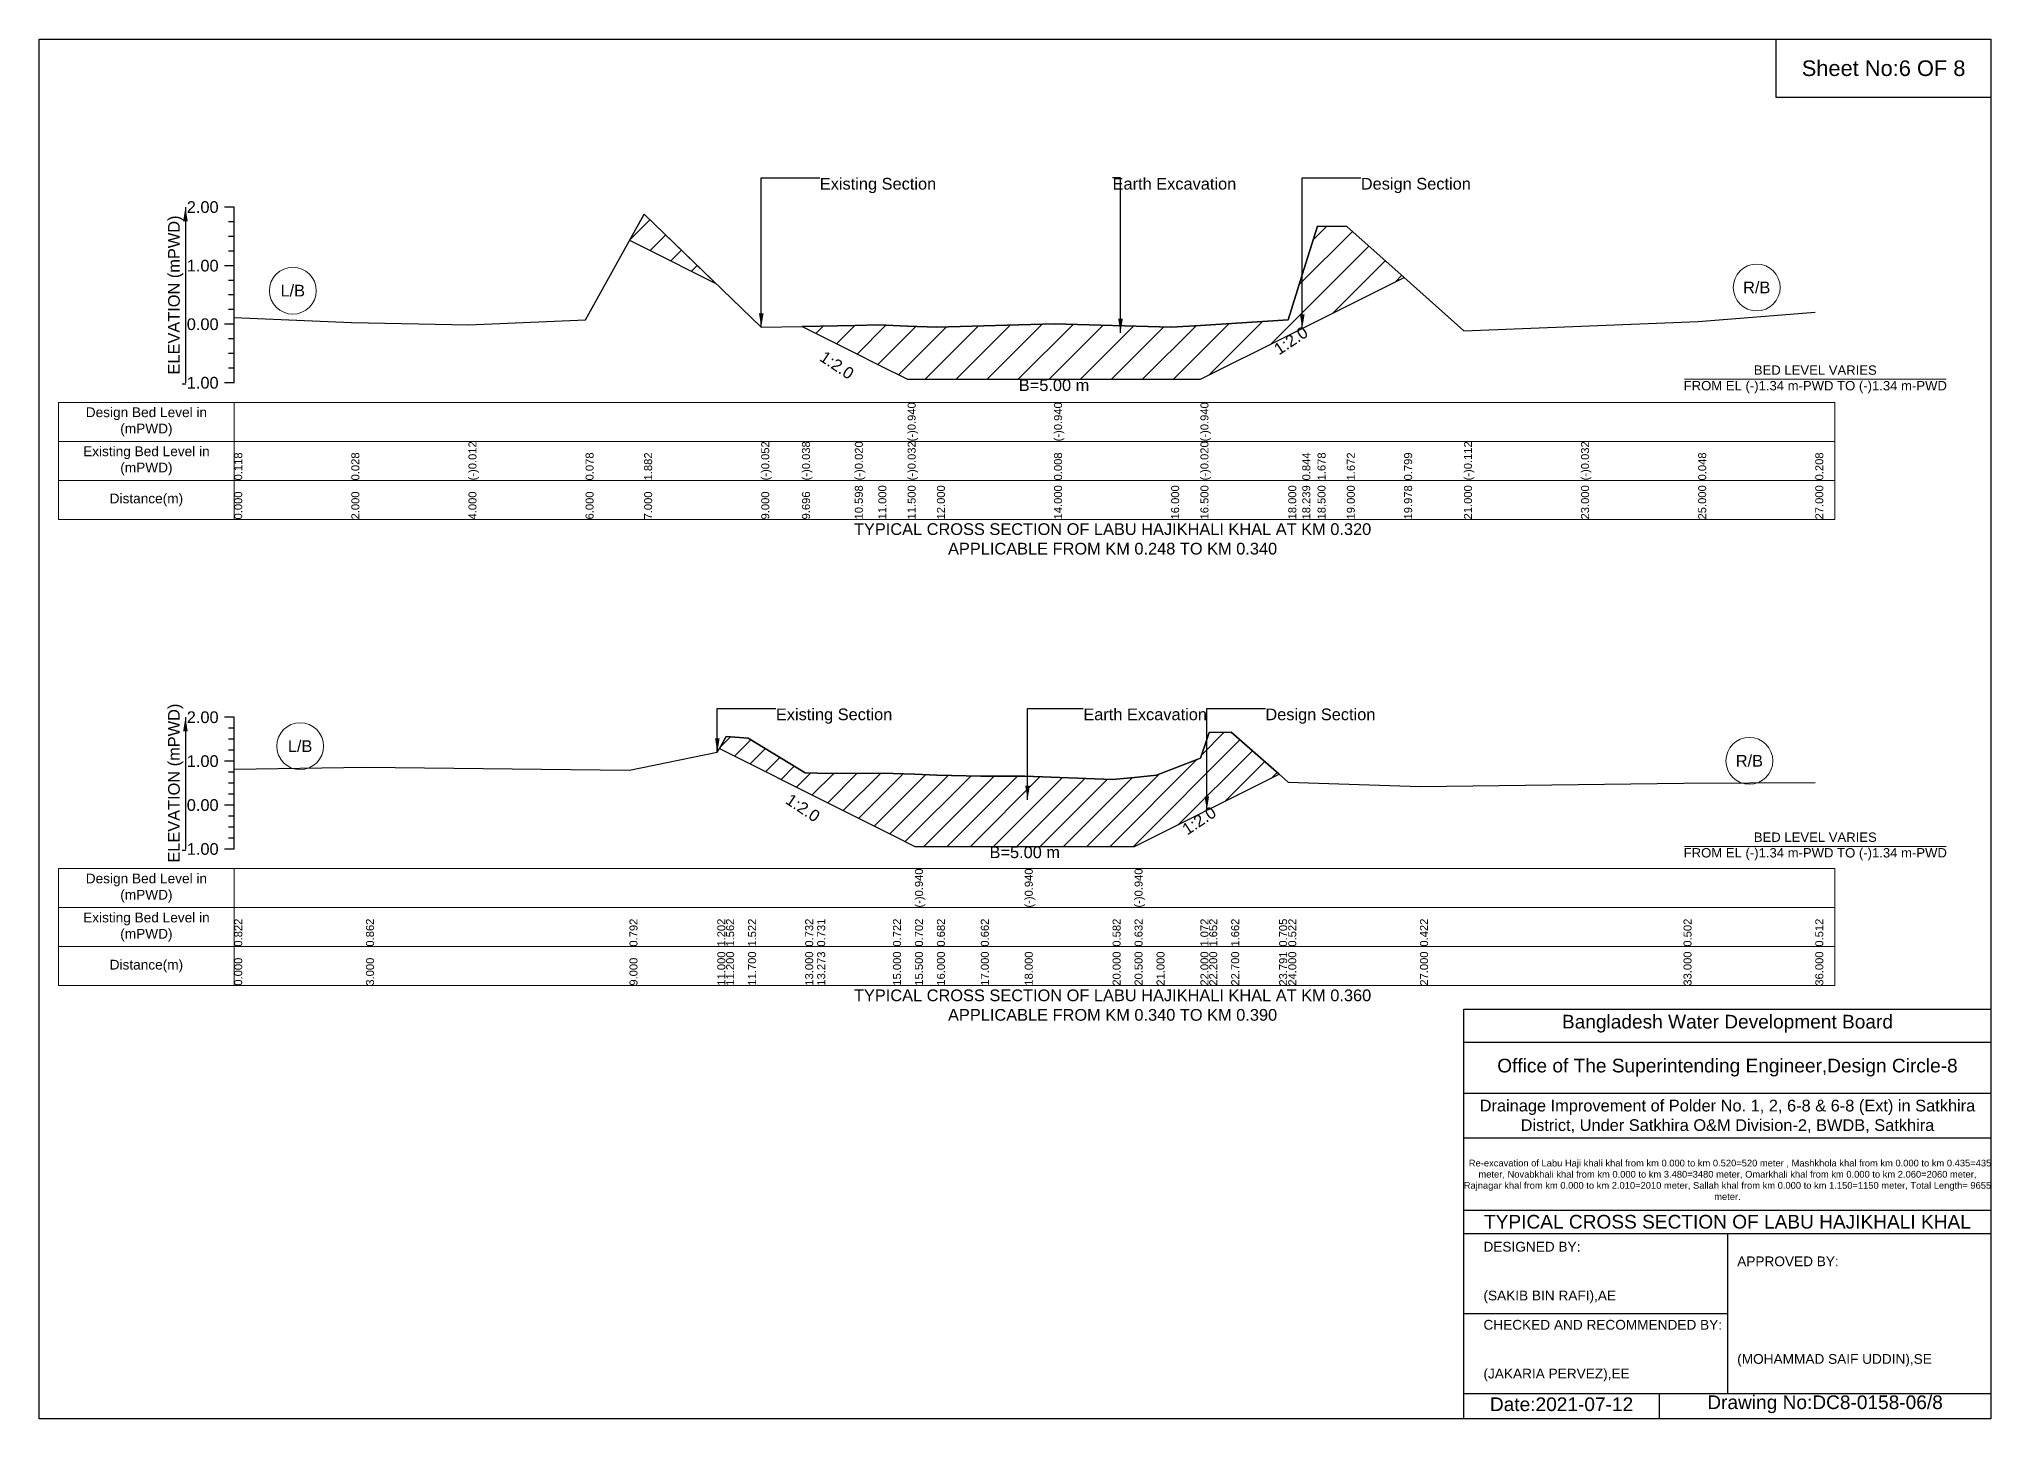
# Model space of a CAD drawing. Header units: inches. Extents: x 91000 to 648000, y -5656 to 141.
# Drawn here: x 150000 to 158000, y -5656 to 0 of the extents above; entities that cross this region are included whole.
import ezdxf

# ---------------------------------------------------------------- set-up
doc = ezdxf.new("R2010")
doc.units = ezdxf.units.IN
doc.header["$LTSCALE"] = 7
doc.header["$MEASUREMENT"] = 0
for name, color, linetype, lineweight in [('Cross section Data Border', 7, 'Continuous', 9), ('Cross Section Labels', 7, 'Continuous', 9), ('Existing_Bed_Level for Xsection', 7, 'Continuous', 25)]:
    doc.layers.add(name, color=color, linetype=linetype, lineweight=lineweight)
doc.styles.get("Standard").update_dxf_attribs({"font": 'arial.ttf'})
doc.dimstyles.get("Standard").update_dxf_attribs({"dimtxt": 0.18, "dimasz": 0.18, "dimexe": 0.18, "dimexo": 0.0625, "dimgap": 0.09, "dimtad": 0, "dimtih": 1, "dimtoh": 1, "dimdec": 4, "dimzin": 0, "dimdsep": 46, "dimtxsty": 'Standard', "dimcen": 0.09, "dimadec": 0, "dimazin": 0, "dimtfac": 1, "dimtdec": 4, "dimtofl": 0, "dimtmove": 0, "dimatfit": 3, "dimfxl": 1, "dimtolj": 1, "dimtzin": 0, "dimarcsym": 0})

msp = doc.modelspace()

# ---------------------------------------------------------------- hatches: boundary and pattern name
at = {"layer": 'Existing_Bed_Level for Xsection'}
h = msp.add_hatch(dxfattribs=at)
h.set_pattern_fill('ANSI31', color=256, scale=720, style=0)
h.paths.add_polyline_path([(152420.4, -824.9), (152480, -854.7), (152774, -1001.7), (152480, -717.4)])
h = msp.add_hatch(dxfattribs=at)
h.set_pattern_fill('ANSI31', color=256, scale=720, style=0)
h.paths.add_polyline_path([(153127.1, -1178.3), (153343.5, -1286.5), (153440, -1334.7), (153560, -1394.7), (153680, -1394.7), (154160, -1394.7), (154640, -1394.7), (154760, -1394.7), (155120, -1214.7), (155177.4, -1186), (155240, -1154.7), (155360, -1094.7), (155594.8, -977.3), (155360, -767.8), (155240, -766.4), (155177.4, -966.7), (155120, -1150.4), (154760, -1173.8), (154640, -1181.6), (154160, -1167.2), (153680, -1181.6), (153560, -1176.8), (153440, -1172), (153343.5, -1173.9)])
h = msp.add_hatch(dxfattribs=at)
h.set_pattern_fill('ANSI31', color=256, scale=540, style=0)
h.paths.add_polyline_path([(152788.5, -2908.4), (152816, -2922.2), (152906, -2967.2), (153140, -3084.2), (153189.2, -3108.8), (153500, -3264.2), (153590, -3309.2), (153680, -3309.2), (153860, -3309.2), (154040, -3309.2), (154400, -3309.2), (154490, -3309.2), (154580, -3264.2), (154760, -3174.2), (154786.2, -3161.1), (154796, -3156.2), (154886, -3111.2), (155082.4, -3013), (154886, -2840.8), (154796, -2842.6), (154786.2, -2871.1), (154760, -2947), (154580, -3017.2), (154490, -3026.2), (154400, -3035.2), (154040, -3020.8), (153860, -3020.8), (153680, -3017.2), (153590, -3013.6), (153500, -3010), (153189.2, -3008.4), (153140, -3008.2), (152906, -2866), (152816, -2858.8)])

# ---------------------------------------------------------------- linework, layer by layer
for points in [[(150000, 0), (158000, 0), (158000, -5656), (150000, -5656)], [(157120, 0), (158000, 0), (158000, -240), (157120, -240)]]:
    msp.add_lwpolyline(points, close=True)
for points in [[(155840, -5656), (155840, -3976), (158000, -3976)], [(155840, -4112), (158000, -4112)], [(155840, -4320), (158000, -4320)], [(155840, -4504), (158000, -4504)], [(155840, -4800), (158000, -4800)], [(155840, -4896), (158000, -4896)], [(156920, -4896), (156920, -5552)], [(155840, -5224), (156920, -5224)], [(155840, -5552), (158000, -5552)], [(156640, -5552), (156640, -5656)]]:
    msp.add_lwpolyline(points)
at = {"layer": 'Cross section Data Border'}
for points in [[(150080, -1489.1), (157360, -1489.1), (157360, -1969.1), (150080, -1969.1)], [(150080, -3400), (157360, -3400), (157360, -3880), (150080, -3880)]]:
    msp.add_lwpolyline(points, close=True, dxfattribs=at)
for points in [[(150800, -1489.1), (150800, -1969.1)], [(150080, -1649.1), (157360, -1649.1)], [(150080, -1809.1), (157360, -1809.1)], [(150800, -3400), (150800, -3880)], [(150080, -3560), (157360, -3560)], [(150080, -3720), (157360, -3720)]]:
    msp.add_lwpolyline(points, dxfattribs=at)
at = {"layer": 'Cross Section Labels'}
for points in [[(156744.2, -1394.7), (157815.8, -1394.7)], [(156744.2, -3309.2), (157815.8, -3309.2)]]:
    msp.add_lwpolyline(points, dxfattribs=at)
for centre in [(151040, -1031.6), (157040, -1018.4), (151070, -2898.4), (157010, -2958.7)]:
    msp.add_circle(centre, 96, dxfattribs=at)
at = {"layer": 'Existing_Bed_Level for Xsection'}
for points in [[(150800, -689.1), (150760, -689.1)], [(150800, -1409.1), (150800, -1169.1), (150800, -929.1), (150800, -689.1)], [(150800, -1140.8), (151280, -1162.4), (151760, -1172), (152240, -1150.4), (152480, -717.4), (152960, -1181.6), (153127.1, -1178.3), (153343.5, -1173.9), (153440, -1172), (153560, -1176.8), (153560, -1176.8), (153680, -1181.6), (154160, -1167.2), (154160, -1167.2), (154640, -1181.6), (154760, -1173.8), (154760, -1173.8), (155120, -1150.4), (155177.4, -966.7), (155240, -766.4), (155360, -767.8), (155594.8, -977.3), (155840, -1196), (156320, -1176.8), (156800, -1157.6), (157280, -1119.2)], [(150800, -749.1), (150776, -749.1)], [(150800, -809.1), (150776, -809.1)], [(150800, -869.1), (150776, -869.1)], [(150800, -929.1), (150760, -929.1)], [(150800, -989.1), (150776, -989.1)], [(150800, -1049.1), (150776, -1049.1)], [(150800, -1109.1), (150776, -1109.1)], [(150800, -1169.1), (150760, -1169.1)], [(150800, -1229.1), (150776, -1229.1)], [(150800, -1289.1), (150776, -1289.1)], [(150800, -1349.1), (150776, -1349.1)], [(150800, -1409.1), (150760, -1409.1)], [(150800, -2780), (150760, -2780)], [(150800, -3320), (150800, -3140), (150800, -2960), (150800, -2780)], [(150800, -2825), (150776, -2825)], [(150800, -2870), (150776, -2870)], [(150800, -2992), (151340, -2984.8), (152420, -2997.4), (152780, -2923.6), (152788.5, -2908.4), (152816, -2858.8), (152906, -2866), (153140, -3008.2), (153189.2, -3008.4), (153500, -3010), (153590, -3013.6), (153590, -3013.6), (153680, -3017.2), (153860, -3020.8), (154040, -3020.8), (154040, -3020.8), (154400, -3035.2), (154490, -3026.2), (154490, -3026.2), (154580, -3017.2), (154760, -2947), (154786.2, -2871.1), (154796, -2842.6), (154886, -2840.8), (155082.4, -3013), (155120, -3046), (155660, -3064), (156740, -3049.6), (157280, -3047.8)], [(150800, -2960), (150760, -2960)], [(150800, -2915), (150776, -2915)], [(150800, -3005), (150776, -3005)], [(150800, -3050), (150776, -3050)], [(150800, -3095), (150776, -3095)], [(150800, -3140), (150760, -3140)], [(150800, -3185), (150776, -3185)], [(150800, -3230), (150776, -3230)], [(150800, -3275), (150776, -3275)], [(150800, -3320), (150760, -3320)]]:
    msp.add_lwpolyline(points, dxfattribs=at)
for points in [[(152420.4, -824.9), (152480, -854.7), (152774, -1001.7), (152480, -717.4)], [(153127.1, -1178.3), (153343.5, -1286.5), (153440, -1334.7), (153560, -1394.7), (153560, -1394.7), (153680, -1394.7), (154160, -1394.7), (154160, -1394.7), (154640, -1394.7), (154760, -1394.7), (154760, -1394.7), (155120, -1214.7), (155177.4, -1186), (155240, -1154.7), (155360, -1094.7), (155594.8, -977.3), (155594.8, -977.3), (155594.8, -977.3), (155360, -767.8), (155240, -766.4), (155177.4, -966.7), (155120, -1150.4), (154760, -1173.8), (154760, -1173.8), (154640, -1181.6), (154160, -1167.2), (154160, -1167.2), (153680, -1181.6), (153560, -1176.8), (153560, -1176.8), (153440, -1172), (153343.5, -1173.9)], [(152788.5, -2908.4), (152816, -2922.2), (152906, -2967.2), (153140, -3084.2), (153189.2, -3108.8), (153500, -3264.2), (153590, -3309.2), (153590, -3309.2), (153680, -3309.2), (153860, -3309.2), (154040, -3309.2), (154040, -3309.2), (154400, -3309.2), (154490, -3309.2), (154490, -3309.2), (154580, -3264.2), (154760, -3174.2), (154786.2, -3161.1), (154796, -3156.2), (154886, -3111.2), (155082.4, -3013), (154886, -2840.8), (154796, -2842.6), (154786.2, -2871.1), (154760, -2947), (154580, -3017.2), (154490, -3026.2), (154490, -3026.2), (154400, -3035.2), (154040, -3020.8), (154040, -3020.8), (153860, -3020.8), (153680, -3017.2), (153590, -3013.6), (153590, -3013.6), (153500, -3010), (153189.2, -3008.4), (153140, -3008.2), (152906, -2866), (152816, -2858.8)]]:
    msp.add_lwpolyline(points, close=True, dxfattribs=at)

# ---------------------------------------------------------------- texts
at = {"attachment_point": 5}
for s, insert, char_height in [('Sheet No:6 OF 8', (157560, -120), 64), ('Bangladesh Water Development Board', (156920, -4036), 56), ('Office of The Superintending Engineer,Design Circle-8', (156920, -4216), 56)]:
    msp.add_mtext(s, dxfattribs=dict(at, insert=insert, char_height=char_height))
for s, insert, char_height, width, attachment_point in [('Drainage Improvement of Polder No. 1, 2, 6-8 & 6-8 (Ext) in Satkhira District, Under Satkhira O&M Division-2, BWDB, Satkhira', (156920, -4416), 48, 2240, 5), ('  Re-excavation of Labu Haji khali khal from km 0.000 to km 0.520=520 meter , Mashkhola khal from km 0.000 to km 0.435=435 meter, Novabkhali khal from km 0.000 to km 3.480=3480 meter, Omarkhali khal from km 0.000 to km 2.060=2060 meter, Rajnagar khal from km 0.000 to km 2.010=2010 meter, Sallah khal from km 0.000 to km 1.150=1150 meter, Total Length= 9655 meter. ', (156920, -4676), 27.4148, 2160, 5), ('TYPICAL CROSS SECTION OF LABU HAJIKHALI KHAL', (156920, -4848), 56, 2240, 5), ('DESIGNED BY:^J^J^J(SAKIB BIN RAFI),AE', (155920, -5056), 40, 1120, 4), ('APPROVED BY:^J^J^J^J^J^J(MOHAMMAD SAIF UDDIN),SE', (156960, -5216), 40, 1120, 4), ('CHECKED AND RECOMMENDED BY:^J^J^J(JAKARIA PERVEZ),EE', (155920, -5376), 40, 1120, 4), ('Date:2021-07-12', (156240, -5596), 56, 1120, 5), ('Drawing No:DC8-0158-06/8', (157320, -5596), 56, 1760, 5)]:
    msp.add_mtext(s, dxfattribs=dict(insert=insert, char_height=char_height, width=width, attachment_point=attachment_point))
at = {"layer": 'Cross section Data Border', "char_height": 40, "width": 640, "attachment_point": 5}
for s, insert in [('Design Bed Level in (mPWD)', (150440, -1569.1)), ('Existing Bed Level in (mPWD)', (150440, -1729.1)), ('Distance(m)', (150440, -1889.1)), ('Design Bed Level in (mPWD)', (150440, -3480)), ('Existing Bed Level in (mPWD)', (150440, -3640)), ('Distance(m)', (150440, -3800))]:
    msp.add_mtext(s, dxfattribs=dict(at, insert=insert))
at = {"layer": 'Cross Section Labels'}
for s, insert, char_height, attachment_point in [('Existing Section', (153200, -569.1), 48, 1), ('Earth Excavation', (154400, -569.1), 48, 1), ('Design Section', (155417.4, -569.1), 48, 1), ('L/B', (151040, -1031.6), 48, 5), ('R/B', (157040, -1018.4), 48, 5), ('BED LEVEL VARIES ^JFROM EL (-)1.34 m-PWD TO (-)1.34 m-PWD', (157280, -1394.7), 38.4, 5), ('B=5.00 m', (154160, -1394.7), 48, 2), ('TYPICAL CROSS SECTION OF LABU HAJIKHALI KHAL AT KM 0.320^JAPPLICABLE FROM KM 0.248 TO KM 0.340', (154400, -2049.1), 48, 5), ('Existing Section', (153020, -2744), 48, 1), ('Earth Excavation', (154280, -2744), 48, 1), ('Design Section', (155026.2, -2744), 48, 1), ('L/B', (151070, -2898.4), 48, 5), ('R/B', (157010, -2958.7), 48, 5), ('BED LEVEL VARIES ^JFROM EL (-)1.34 m-PWD TO (-)1.34 m-PWD', (157280, -3309.2), 38.4, 5), ('B=5.00 m', (154040, -3309.2), 48, 2), ('TYPICAL CROSS SECTION OF LABU HAJIKHALI KHAL AT KM 0.360^JAPPLICABLE FROM KM 0.340 TO KM 0.390', (154400, -3960), 48, 5)]:
    msp.add_mtext(s, dxfattribs=dict(at, insert=insert, char_height=char_height, attachment_point=attachment_point))
at = {"layer": 'Cross Section Labels', "char_height": 48, "attachment_point": 2}
for insert, rotation in [((155117.4, -1216), 33.69007), ((153283.5, -1316.5), 326.30993), ((153144.2, -3131.3), 326.30993), ((154741.2, -3183.6), 33.69007)]:
    msp.add_mtext('1:2.0', dxfattribs=dict(at, insert=insert, rotation=rotation))
at = {"layer": 'Existing_Bed_Level for Xsection', "char_height": 48, "attachment_point": 6}
for s, insert in [('2.00', (150736, -689.1)), ('1.00', (150736, -929.1)), ('0.00', (150736, -1169.1)), ('-1.00', (150736, -1409.1)), ('2.00', (150736, -2780)), ('1.00', (150736, -2960)), ('0.00', (150736, -3140)), ('-1.00', (150736, -3320))]:
    msp.add_mtext(s, dxfattribs=dict(at, insert=insert))
at = {"layer": 'Existing_Bed_Level for Xsection', "rotation": 90}
for s, insert, char_height, attachment_point in [('ELEVATION (mPWD)', (150560, -1049.1), 48, 5), ('(-)0.940', (153560, -1649.1), 32.8, 1), ('(-)0.940', (154160, -1649.1), 32.8, 1), ('(-)0.940', (154760, -1649.1), 32.8, 1), ('(-)0.012', (151760, -1809.1), 32.8, 1), ('(-)0.052', (152960, -1809.1), 32.8, 1), ('(-)0.038', (153127.1, -1809.1), 32.8, 1), ('(-)0.020', (153343.5, -1809.1), 32.8, 1), ('(-)0.032', (153560, -1809.1), 32.8, 1), ('(-)0.020', (154760, -1809.1), 32.8, 1), ('(-)0.112', (155840, -1809.1), 32.8, 1), ('(-)0.032', (156320, -1809.1), 32.8, 1), ('0.118', (150800, -1809.1), 32.8, 1), ('0.028', (151280, -1809.1), 32.8, 1), ('0.078', (152240, -1809.1), 32.8, 1), ('1.882', (152480, -1809.1), 32.8, 1), ('0.008', (154160, -1809.1), 32.8, 1), ('0.844', (155177.4, -1809.1), 32.8, 1), ('1.678', (155240, -1809.1), 32.8, 1), ('1.672', (155360, -1809.1), 32.8, 1), ('0.799', (155594.8, -1809.1), 32.8, 1), ('0.048', (156800, -1809.1), 32.8, 1), ('0.208', (157280, -1809.1), 32.8, 1), ('10.598', (153343.5, -1969.1), 32.8, 1), ('11.000', (153440, -1969.1), 32.8, 1), ('11.500', (153560, -1969.1), 32.8, 1), ('12.000', (153680, -1969.1), 32.8, 1), ('14.000', (154160, -1969.1), 32.8, 1), ('16.000', (154640, -1969.1), 32.8, 1), ('16.500', (154760, -1969.1), 32.8, 1), ('18.000', (155120, -1969.1), 32.8, 1), ('18.239', (155177.4, -1969.1), 32.8, 1), ('18.500', (155240, -1969.1), 32.8, 1), ('19.000', (155360, -1969.1), 32.8, 1), ('19.978', (155594.8, -1969.1), 32.8, 1), ('21.000', (155840, -1969.1), 32.8, 1), ('23.000', (156320, -1969.1), 32.8, 1), ('25.000', (156800, -1969.1), 32.8, 1), ('27.000', (157280, -1969.1), 32.8, 1), ('0.000', (150800, -1969.1), 32.8, 1), ('2.000', (151280, -1969.1), 32.8, 1), ('4.000', (151760, -1969.1), 32.8, 1), ('6.000', (152240, -1969.1), 32.8, 1), ('7.000', (152480, -1969.1), 32.8, 1), ('9.000', (152960, -1969.1), 32.8, 1), ('9.696', (153127.1, -1969.1), 32.8, 1), ('ELEVATION (mPWD)', (150560, -3050), 48, 5), ('(-)0.940', (153590, -3560), 32.8, 1), ('(-)0.940', (154040, -3560), 32.8, 1), ('(-)0.940', (154490, -3560), 32.8, 1), ('0.822', (150800, -3720), 32.8, 1), ('0.862', (151340, -3720), 32.8, 1), ('0.792', (152420, -3720), 32.8, 1), ('1.202', (152780, -3720), 32.8, 1), ('1.562', (152816, -3720), 32.8, 1), ('1.522', (152906, -3720), 32.8, 1), ('0.732', (153140, -3720), 32.8, 1), ('0.731', (153189.2, -3720), 32.8, 1), ('0.722', (153500, -3720), 32.8, 1), ('0.702', (153590, -3720), 32.8, 1), ('0.682', (153680, -3720), 32.8, 1), ('0.662', (153860, -3720), 32.8, 1), ('0.582', (154400, -3720), 32.8, 1), ('0.632', (154490, -3720), 32.8, 1), ('1.072', (154760, -3720), 32.8, 1), ('1.652', (154796, -3720), 32.8, 1), ('1.662', (154886, -3720), 32.8, 1), ('0.705', (155082.4, -3720), 32.8, 1), ('0.522', (155120, -3720), 32.8, 1), ('0.422', (155660, -3720), 32.8, 1), ('0.502', (156740, -3720), 32.8, 1), ('0.512', (157280, -3720), 32.8, 1), ('11.000', (152780, -3880), 32.8, 1), ('11.200', (152816, -3880), 32.8, 1), ('11.700', (152906, -3880), 32.8, 1), ('13.000', (153140, -3880), 32.8, 1), ('13.273', (153189.2, -3880), 32.8, 1), ('15.000', (153500, -3880), 32.8, 1), ('15.500', (153590, -3880), 32.8, 1), ('16.000', (153680, -3880), 32.8, 1), ('17.000', (153860, -3880), 32.8, 1), ('18.000', (154040, -3880), 32.8, 1), ('20.000', (154400, -3880), 32.8, 1), ('20.500', (154490, -3880), 32.8, 1), ('21.000', (154580, -3880), 32.8, 1), ('22.000', (154760, -3880), 32.8, 1), ('22.200', (154796, -3880), 32.8, 1), ('22.700', (154886, -3880), 32.8, 1), ('23.791', (155082.4, -3880), 32.8, 1), ('24.000', (155120, -3880), 32.8, 1), ('27.000', (155660, -3880), 32.8, 1), ('33.000', (156740, -3880), 32.8, 1), ('36.000', (157280, -3880), 32.8, 1), ('0.000', (150800, -3880), 32.8, 1), ('3.000', (151340, -3880), 32.8, 1), ('9.000', (152420, -3880), 32.8, 1)]:
    msp.add_mtext(s, dxfattribs=dict(at, insert=insert, char_height=char_height, attachment_point=attachment_point))

# ---------------------------------------------------------------- leaders
at = {"layer": 'Cross Section Labels', "annotation_type": 0, "has_hookline": 1, "hookline_direction": 0}
for points, text_width in [([(152960, -1181.6), (152960, -569.1), (153199.9, -569.1)], 467.2), ([(154432.4, -1204.4), (154432.4, -569.1), (154399.9, -569.1)], 497), ([(155177.4, -1186), (155177.4, -569.1), (155417.3, -569.1)], 441.2), ([(152780, -2923.6), (152780, -2744), (153019.9, -2744)], 467.2), ([(154051.4, -3117.8), (154051.4, -2744), (154279.9, -2744)], 497), ([(154786.2, -3161.1), (154786.2, -2744), (155026.1, -2744)], 441.2)]:
    msp.add_leader(points, dimstyle='Standard', override={"dimasz": 57.6}, dxfattribs=dict(at, text_width=text_width))
at = {"layer": 'Existing_Bed_Level for Xsection'}
for points in [[(150600, -689.1), (150600, -1409.1)], [(150600, -2780), (150600, -3320)]]:
    msp.add_leader(points, dimstyle='Standard', override={"dimasz": 57.6}, dxfattribs=at)

doc.saveas('drawing.dxf')
